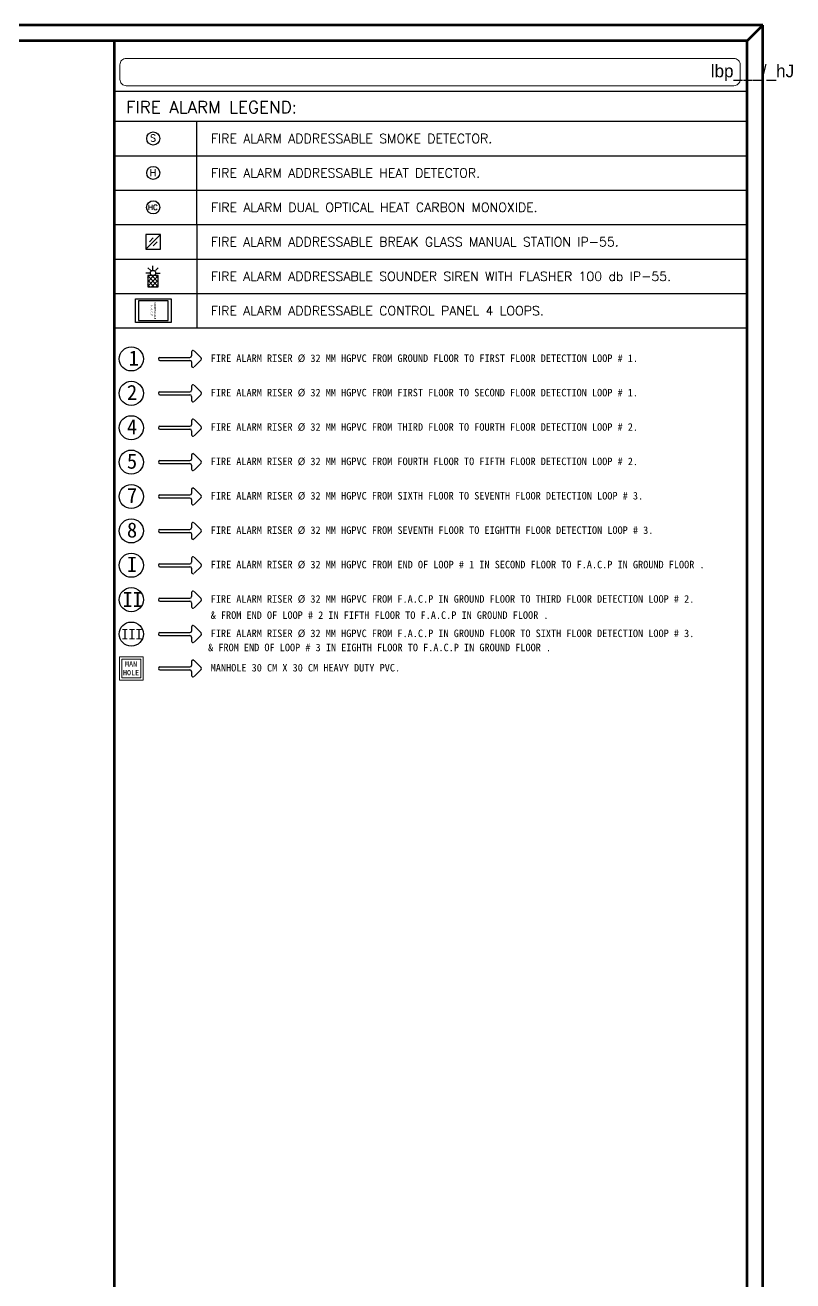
# Model space of a CAD drawing. Extents: x 845 to 946, y 417 to 812.
# Drawn here: x 922.13 to 941.77, y 617.21 to 649.34 of the extents above; entities that cross this region are included whole.
import ezdxf

# ---------------------------------------------------------------- set-up
doc = ezdxf.new("R2010")
doc.units = 0
doc.header["$MEASUREMENT"] = 0
doc.layers.get('0').update_dxf_attribs({"color": 252, "linetype": 'CONTINUOUS', "lineweight": 30})
doc.layers.add('FIRE ALRM', color=1, linetype='CONTINUOUS')
doc.layers.add('TEXT-AUS', color=3, linetype='CONTINUOUS')
for name, color, linetype, lineweight in [('UG-BORDER', 20, 'CONTINUOUS', 80), ('UG-Khartosha', 252, 'CONTINUOUS', 20), ('WIRRING', 3, 'CONTINUOUS', 13)]:
    doc.layers.add(name, color=color, linetype=linetype, lineweight=lineweight)
doc.styles.add('A', font='ROMANS.shx')
doc.styles.add('ARAB', font='sosa.shx', dxfattribs={"width": 0.9, "height": 0.07})
doc.styles.add('B', font='ROMANS', dxfattribs={"width": 0.8})

# ---------------------------------------------------------------- blocks, each defined once
blk = doc.blocks.new('A$C476D1BCC')
at = {"layer": 'UG-Khartosha', "color": 14}
blk.add_lwpolyline([(-0.15879, -0.00448), (-0.00341, -0.00448, -0.414214), (-0.00178, -0.00611), (-0.00178, -0.00985, -0.414214), (-0.00341, -0.01148), (-0.15879, -0.01148, -0.414214), (-0.16042, -0.00985), (-0.16042, -0.00611, -0.414214)], format="xyb", close=True, dxfattribs=at)
at = {"layer": 'UG-Khartosha', "style": 'ARAB'}
blk.add_text('lbp___/_hJ', height=0.003256, dxfattribs=at).set_placement((-0.00929, -0.00931))
blk = doc.blocks.new('SMOK DETEC.')
at = {"layer": 'FIRE ALRM', "color": 1}
blk.add_circle((-81102, 60801), 204, dxfattribs=at)
at = {"layer": 'FIRE ALRM', "color": 2, "style": 'B'}
blk.add_text('S', height=218, dxfattribs=at).set_placement((-81199, 60705))
blk = doc.blocks.new('HEAT DETEC.')
at = {"layer": 'FIRE ALRM'}
blk.add_circle((-81102, 59340), 204, dxfattribs=at)
at = {"layer": 'FIRE ALRM', "color": 2, "style": 'B'}
blk.add_text('H', height=218, dxfattribs=at).set_placement((-81212, 59239))
blk = doc.blocks.new('MANUAL STATION')
at = {"layer": 'FIRE ALRM', "color": 4}
for p, q in [((327, 327), (0, 0)), ((327, 327), (0, 327)), ((0, 327), (0, 0)), ((327, 327), (0, 0)), ((327, 327), (0, 327)), ((327, 0), (327, 327)), ((327, 0), (327, 327)), ((0, 0), (327, 0)), ((0, 0), (327, 0))]:
    blk.add_line(p, q, dxfattribs=at)
at = {"layer": 'FIRE ALRM', "color": 2}
for p, q in [((163, 250), (77, 163)), ((163, 250), (77, 163)), ((250, 163), (163, 77)), ((250, 163), (163, 77))]:
    blk.add_line(p, q, dxfattribs=at)
blk = doc.blocks.new('CARBON MONOXIDE')
at = {"layer": 'FIRE ALRM'}
blk.add_circle((3633858, 304639), 137, dxfattribs=at)
at = {"layer": 'FIRE ALRM', "color": 2, "style": 'B', "width": 1}
blk.add_text('HC', height=109.3, dxfattribs=at).set_placement((3633750, 304585))
blk = doc.blocks.new('F.A.C.P')
at = {"layer": 'FIRE ALRM', "color": 141, "ltscale": 0.02}
for p, q in [((143.399, -6.359), (143.399, -6.959)), ((143.799, -6.359), (143.399, -6.359)), ((143.799, -6.959), (143.799, -6.359)), ((143.399, -6.959), (143.799, -6.959))]:
    blk.add_line(p, q, dxfattribs=at)
at = {"layer": 'FIRE ALRM', "color": 1, "ltscale": 0.02}
blk.add_lwpolyline([(143.359, -6.299), (143.839, -6.299), (143.839, -7.019), (143.359, -7.019)], close=True, dxfattribs=at)
at = {"layer": 'FIRE ALRM', "color": 3, "ltscale": 0.02, "insert": (143.599, -6.604), "char_height": 0.04, "width": 0.323, "attachment_point": 2}
blk.add_mtext('{\\f@MS Mincho|b0|i0|c0|p49;\\C2;ADDRESSABLE\\PF.A.C.P}', dxfattribs=at)
blk = doc.blocks.new('SIREN')
at = {"layer": 'FIRE ALRM', "linetype": 'Continuous'}
h = blk.add_hatch(dxfattribs=at)
h.set_pattern_fill('ANSI37', color=1, scale=0.5, style=0)
h.paths.add_polyline_path([(126.92, -14.104), (126.707, -14.104), (126.707, -14.331), (126.92, -14.331)])
at = {"layer": 'FIRE ALRM', "color": 2, "ltscale": 0.02}
for p, q in [((126.766, -14.003), (126.71, -13.947)), ((126.813, -13.984), (126.813, -13.904)), ((126.861, -14.003), (126.917, -13.947)), ((126.747, -14.051), (126.667, -14.051)), ((126.88, -14.051), (126.96, -14.051))]:
    blk.add_line(p, q, dxfattribs=at)
at = {"layer": 'FIRE ALRM', "color": 4}
for p, q in [((126.707, -14.104), (126.707, -14.218)), ((126.92, -14.104), (126.707, -14.104)), ((126.707, -14.104), (126.707, -14.331)), ((126.92, -14.104), (126.707, -14.104)), ((126.92, -14.218), (126.92, -14.104)), ((126.92, -14.331), (126.92, -14.104)), ((126.707, -14.331), (126.92, -14.331))]:
    blk.add_line(p, q, dxfattribs=at)
blk.add_circle((126.813, -14.051), 0.0534, dxfattribs=at)
blk.add_circle((126.813, -14.051), 0.0534, dxfattribs=at)

msp = doc.modelspace()

# ---------------------------------------------------------------- linework, layer by layer
at = {"layer": 'FIRE ALRM', "color": 170, "ltscale": 0.02}
for p, q in [((925.578, 640.839), (926.347, 640.839)), ((925.578, 640.762), (926.347, 640.762)), ((926.385, 640.98), (926.385, 640.877)), ((926.63, 640.828), (926.451, 641.007)), ((926.451, 640.594), (926.63, 640.773)), ((926.385, 640.723), (926.385, 640.621)), ((926.63, 639.948), (926.451, 640.127)), ((925.578, 639.959), (926.347, 639.959)), ((925.578, 639.882), (926.347, 639.882)), ((926.385, 640.1), (926.385, 639.997)), ((926.385, 639.843), (926.385, 639.741)), ((926.451, 639.714), (926.63, 639.893)), ((926.385, 639.22), (926.385, 639.117)), ((926.63, 639.068), (926.451, 639.247)), ((925.578, 639.079), (926.347, 639.079)), ((925.578, 639.002), (926.347, 639.002)), ((926.385, 638.963), (926.385, 638.861)), ((926.451, 638.834), (926.63, 639.013)), ((925.578, 638.199), (926.347, 638.199)), ((926.385, 638.34), (926.385, 638.237)), ((926.63, 638.188), (926.451, 638.367)), ((925.578, 638.122), (926.347, 638.122)), ((926.385, 638.083), (926.385, 637.981)), ((926.451, 637.954), (926.63, 638.133)), ((925.578, 637.319), (926.347, 637.319)), ((925.578, 637.242), (926.347, 637.242)), ((926.385, 637.46), (926.385, 637.357)), ((926.63, 637.308), (926.451, 637.487)), ((926.451, 637.074), (926.63, 637.253)), ((926.385, 637.203), (926.385, 637.101)), ((926.385, 636.58), (926.385, 636.477)), ((926.63, 636.428), (926.451, 636.607)), ((925.578, 636.439), (926.347, 636.439)), ((925.578, 636.362), (926.347, 636.362)), ((926.385, 636.323), (926.385, 636.221)), ((926.451, 636.194), (926.63, 636.373)), ((926.385, 635.7), (926.385, 635.597)), ((926.63, 635.548), (926.451, 635.727)), ((925.578, 635.559), (926.347, 635.559)), ((925.578, 635.482), (926.347, 635.482)), ((926.385, 635.443), (926.385, 635.341)), ((926.451, 635.314), (926.63, 635.493)), ((925.578, 634.679), (926.347, 634.679)), ((926.385, 634.82), (926.385, 634.717)), ((926.63, 634.668), (926.451, 634.847)), ((925.578, 634.602), (926.347, 634.602)), ((926.385, 634.563), (926.385, 634.461)), ((926.451, 634.434), (926.63, 634.613)), ((925.578, 633.799), (926.347, 633.799)), ((925.578, 633.722), (926.347, 633.722)), ((926.385, 633.94), (926.385, 633.837)), ((926.385, 633.683), (926.385, 633.581)), ((926.63, 633.788), (926.451, 633.967)), ((926.451, 633.554), (926.63, 633.733)), ((926.385, 633.06), (926.385, 632.957)), ((926.63, 632.908), (926.451, 633.087)), ((925.578, 632.919), (926.347, 632.919)), ((925.578, 632.842), (926.347, 632.842)), ((926.385, 632.803), (926.385, 632.701)), ((926.451, 632.674), (926.63, 632.853))]:
    msp.add_line(p, q, dxfattribs=at)
at = {"layer": 'FIRE ALRM', "color": 3, "ltscale": 0.02}
for centre in [(924.847, 640.8), (924.847, 639.92), (924.847, 639.04), (924.847, 638.16), (924.847, 637.28), (924.847, 636.4), (924.847, 635.52), (924.847, 634.64), (924.847, 633.76)]:
    msp.add_circle(centre, 0.308, dxfattribs=at)
at = {"layer": 'FIRE ALRM', "color": 170, "ltscale": 0.02}
for centre, radius, start, end in [((925.578, 640.8), 0.0385, 90, 180), ((925.578, 640.8), 0.0385, 180, 270), ((926.347, 640.877), 0.0385, 270, 0), ((926.347, 640.723), 0.0385, 0, 90), ((926.423, 640.98), 0.0384, 45, 180), ((926.603, 640.8), 0.0385, 315, 45), ((926.423, 640.621), 0.0385, 180, 315), ((926.423, 640.1), 0.0384, 45, 180), ((925.578, 639.92), 0.0385, 90, 180), ((925.578, 639.92), 0.0385, 180, 270), ((926.347, 639.997), 0.0385, 270, 0), ((926.347, 639.843), 0.0385, 0, 90), ((926.603, 639.92), 0.0385, 315, 45), ((926.423, 639.741), 0.0385, 180, 315), ((926.423, 639.22), 0.0384, 45, 180), ((925.578, 639.04), 0.0385, 90, 180), ((925.578, 639.04), 0.0385, 180, 270), ((926.347, 639.117), 0.0385, 270, 0), ((926.347, 638.963), 0.0385, 0, 90), ((926.423, 638.861), 0.0385, 180, 315), ((926.603, 639.04), 0.0385, 315, 45), ((925.578, 638.16), 0.0385, 90, 180), ((926.347, 638.237), 0.0385, 270, 0), ((926.423, 638.34), 0.0384, 45, 180), ((926.603, 638.16), 0.0385, 315, 45), ((925.578, 638.16), 0.0385, 180, 270), ((926.347, 638.083), 0.0385, 0, 90), ((926.423, 637.981), 0.0385, 180, 315), ((925.578, 637.28), 0.0385, 90, 180), ((925.578, 637.28), 0.0385, 180, 270), ((926.347, 637.357), 0.0385, 270, 0), ((926.347, 637.203), 0.0385, 0, 90), ((926.423, 637.46), 0.0384, 45, 180), ((926.603, 637.28), 0.0385, 315, 45), ((926.423, 637.101), 0.0385, 180, 315), ((926.423, 636.58), 0.0384, 45, 180), ((925.578, 636.4), 0.0385, 90, 180), ((925.578, 636.4), 0.0385, 180, 270), ((926.347, 636.477), 0.0385, 270, 0), ((926.347, 636.323), 0.0385, 0, 90), ((926.603, 636.4), 0.0385, 315, 45), ((926.423, 636.221), 0.0385, 180, 315), ((926.423, 635.7), 0.0384, 45, 180), ((925.578, 635.52), 0.0385, 90, 180), ((925.578, 635.52), 0.0385, 180, 270), ((926.347, 635.597), 0.0385, 270, 0), ((926.347, 635.443), 0.0385, 0, 90), ((926.423, 635.341), 0.0385, 180, 315), ((926.603, 635.52), 0.0385, 315, 45), ((925.578, 634.64), 0.0385, 90, 180), ((925.578, 634.64), 0.0385, 180, 270), ((926.347, 634.717), 0.0385, 270, 0), ((926.423, 634.82), 0.0384, 45, 180), ((926.603, 634.64), 0.0385, 315, 45), ((926.347, 634.563), 0.0385, 0, 90), ((926.423, 634.461), 0.0385, 180, 315), ((925.578, 633.76), 0.0385, 90, 180), ((925.578, 633.76), 0.0385, 180, 270), ((926.347, 633.837), 0.0385, 270, 0), ((926.347, 633.683), 0.0385, 0, 90), ((926.423, 633.94), 0.0384, 45, 180), ((926.603, 633.76), 0.0385, 315, 45), ((926.423, 633.581), 0.0385, 180, 315), ((926.423, 633.06), 0.0384, 45, 180), ((925.578, 632.88), 0.0385, 90, 180), ((925.578, 632.88), 0.0385, 180, 270), ((926.347, 632.957), 0.0385, 270, 0), ((926.347, 632.803), 0.0385, 0, 90), ((926.603, 632.88), 0.0385, 315, 45), ((926.423, 632.701), 0.0385, 180, 315)]:
    msp.add_arc(centre, radius, start, end, dxfattribs=at)
at = {"layer": 'TEXT-AUS', "color": 6}
for p, q in [((940.586, 647.641), (924.418, 647.641)), ((924.418, 647.641), (924.418, 641.592)), ((940.586, 647.641), (940.586, 641.592)), ((924.418, 646.882), (940.586, 646.882)), ((926.518, 646.882), (926.519, 641.592)), ((924.418, 646), (940.586, 646)), ((924.418, 645.119), (940.586, 645.119)), ((924.418, 644.237), (940.358, 644.237)), ((924.418, 644.237), (940.358, 644.237)), ((924.418, 644.237), (940.586, 644.237)), ((924.418, 643.356), (940.586, 643.356)), ((924.418, 642.474), (940.358, 642.474)), ((924.418, 642.474), (940.586, 642.474)), ((924.418, 641.592), (940.586, 641.592))]:
    msp.add_line(p, q, dxfattribs=at)
at = {"layer": 'UG-BORDER'}
for p, q in [((941.002, 649.342), (845.002, 649.342)), ((941.002, 649.342), (940.597, 648.938)), ((941.002, 582.642), (941.002, 649.342)), ((940.597, 648.938), (845.406, 648.938)), ((924.419, 583.047), (924.419, 648.938)), ((940.597, 583.047), (940.597, 648.938))]:
    msp.add_line(p, q, dxfattribs=at)
at = {"layer": 'WIRRING', "color": 1}
for p, q in [((924.547, 633.18), (925.147, 633.18)), ((924.547, 633.18), (924.547, 632.58)), ((925.147, 633.18), (925.147, 632.58)), ((925.147, 632.58), (924.547, 632.58))]:
    msp.add_line(p, q, dxfattribs=at)
msp.add_lwpolyline([(925.087, 633.12), (924.607, 633.12), (924.607, 632.64), (925.087, 632.64)], close=True, dxfattribs=at)

# ---------------------------------------------------------------- block references
at = {"xscale": 99.99999999997229, "yscale": 99.99999999997229, "zscale": 99.99999999997229}
msp.add_blockref('A$C476D1BCC', (940.597, 648.938), dxfattribs=at)
at = {"layer": 'FIRE ALRM', "color": 4}
for name, p, xscale, yscale, zscale in [('SMOK DETEC.', (992.142, 596.412), 0.0008228375173758, 0.0008228375173758, 0.0008228375173758), ('HEAT DETEC.', (992.142, 596.733), 0.0008228375173758, 0.0008228375173758, 0.0008228375173758), ('MANUAL STATION', (925.22, 643.608), 0.0011519725244398, 0.0011519725244398, 0.0011519725244398)]:
    msp.add_blockref(name, p, dxfattribs=dict(at, xscale=xscale, yscale=yscale, zscale=zscale))
at = {"layer": 'FIRE ALRM', "xscale": 0.0012302270470173, "yscale": 0.0012302270470173, "zscale": 0.0012302270470173}
msp.add_blockref('CARBON MONOXIDE', (-3545.062, 269.903), dxfattribs=at)
at = {"layer": 'FIRE ALRM', "color": 3, "xscale": 1.25928487702606, "yscale": 1.25928487702606, "zscale": 1.25928487702606, "rotation": 270}
msp.add_blockref('F.A.C.P', (933.795, 822.865), dxfattribs=at)
at = {"layer": 'WIRRING', "color": 3, "xscale": 1.25928487702606, "yscale": 1.25928487702606, "zscale": 1.25928487702606}
msp.add_blockref('SIREN', (765.708, 660.693), dxfattribs=at)

# ---------------------------------------------------------------- texts
at = {"layer": 'FIRE ALRM', "color": 7, "ltscale": 0.02, "attachment_point": 1}
for s, insert, char_height, width in [('{\\f@MS Mincho|b0|i0|c0|p49;1}', (924.778, 641.016), 0.38491, 0.19334), ('{\\f@MS Mincho|b0|i0|c0|p49;\\C32;FIRE ALARM RISER %%C 32 MM HGPVC FROM GROUND FLOOR TO FIRST FLOOR DETECTION LOOP # 1.}', (926.877, 640.915), 0.192457, 11.67202), ('{\\f@MS Mincho|b0|i0|c0|p49;2}', (924.735, 640.136), 0.38491, 0.19334), ('{\\f@MS Mincho|b0|i0|c0|p49;\\C32;FIRE ALARM RISER %%C 32 MM HGPVC FROM FIRST FLOOR TO SECOND FLOOR DETECTION LOOP # 1.}', (926.877, 640.035), 0.192457, 11.67202), ('{\\f@MS Mincho|b0|i0|c0|p49;4}', (924.735, 639.256), 0.38491, 0.19334), ('{\\f@MS Mincho|b0|i0|c0|p49;\\C32;FIRE ALARM RISER %%C 32 MM HGPVC FROM THIRD FLOOR TO FOURTH FLOOR DETECTION LOOP # 2.}', (926.877, 639.155), 0.192457, 11.69336), ('{\\f@MS Mincho|b0|i0|c0|p49;5}', (924.735, 638.376), 0.38491, 0.19334), ('{\\f@MS Mincho|b0|i0|c0|p49;\\C32;FIRE ALARM RISER %%C 32 MM HGPVC FROM FOURTH FLOOR TO FIFTH FLOOR DETECTION LOOP # 2.}', (926.877, 638.275), 0.192457, 11.67733), ('{\\f@MS Mincho|b0|i0|c0|p49;7}', (924.735, 637.496), 0.38491, 0.19334), ('{\\f@MS Mincho|b0|i0|c0|p49;\\C32;FIRE ALARM RISER %%C 32 MM HGPVC FROM SIXTH FLOOR TO SEVENTH FLOOR DETECTION LOOP # 3.}', (926.877, 637.395), 0.192457, 11.81946), ('{\\f@MS Mincho|b0|i0|c0|p49;8}', (924.735, 636.616), 0.38491, 0.19334), ('{\\f@MS Mincho|b0|i0|c0|p49;\\C32;FIRE ALARM RISER %%C 32 MM HGPVC FROM SEVENTH FLOOR TO EIGHTTH FLOOR DETECTION LOOP # 3.}', (926.877, 636.515), 0.192457, 12.03812), ('{\\f@MS Mincho|b0|i0|c0|p49;I}', (924.735, 635.736), 0.38491, 0.19334), ('{\\f@MS Mincho|b0|i0|c0|p49;\\C32;FIRE ALARM RISER %%C 32 MM HGPVC FROM END OF LOOP # 1 IN SECOND FLOOR TO F.A.C.P IN GROUND FLOOR .}', (926.877, 635.635), 0.192457, 13.51131), ('{\\f@MS Mincho|b0|i0|c0|p49;II}', (924.62, 634.838), 0.38491, 0.19334), ('{\\f@MS Mincho|b0|i0|c0|p49;\\C32;FIRE ALARM RISER %%C 32 MM HGPVC FROM F.A.C.P IN GROUND FLOOR TO THIRD FLOOR DETECTION LOOP # 2.}', (926.877, 634.755), 0.192457, 13.36485), ('{\\f@MS Mincho|b0|i0|c0|p49;\\C32;& FROM END OF LOOP # 2 IN FIFTH FLOOR TO F.A.C.P IN GROUND FLOOR .}', (926.877, 634.341), 0.19246, 13.36485), ('{\\f@MS Mincho|b0|i0|c0|p49;III}', (924.595, 633.891), 0.264, 0.19334), ('{\\f@MS Mincho|b0|i0|c0|p49;\\C32;FIRE ALARM RISER %%C 32 MM HGPVC FROM F.A.C.P IN GROUND FLOOR TO SIXTH FLOOR DETECTION LOOP # 3.}', (926.877, 633.875), 0.192457, 13.6175), ('{\\f@MS Mincho|b0|i0|c0|p49;\\C32;& FROM END OF LOOP # 3 IN EIGHTH FLOOR TO F.A.C.P IN GROUND FLOOR .}', (926.811, 633.513), 0.19246, 13.23041), ('{\\f@MS Mincho|b0|i0|c0|p49;\\C32;MANHOLE 30 CM X 30 CM HEAVY DUTY PVC.}', (926.877, 632.995), 0.19246, 5.20885)]:
    msp.add_mtext(s, dxfattribs=dict(at, insert=insert, char_height=char_height, width=width))
at = {"layer": 'FIRE ALRM', "color": 5, "ltscale": 0.02, "insert": (924.841, 633.059), "char_height": 0.13284, "width": 0.39459, "attachment_point": 2}
msp.add_mtext('{\\f@MS Mincho|b0|i0|c0|p49;MAN\\PHOLE}', dxfattribs=at)
at = {"layer": 'TEXT-AUS', "color": 4, "style": 'A'}
msp.add_text('FIRE ALARM LEGEND:', height=0.31362, dxfattribs=at).set_placement((924.713, 647.085))
at = {"layer": 'TEXT-AUS', "color": 3, "style": 'A'}
for s, p in [('FIRE ALARM ADDRESSABLE SMOKE DETECTOR.  ', (926.885, 646.323)), ('FIRE ALARM ADDRESSABLE HEAT DETECTOR.  ', (926.885, 645.442)), ('FIRE ALARM DUAL OPTICAL HEAT CARBON MONOXIDE.  ', (926.886, 644.561)), ('FIRE ALARM ADDRESSABLE BREAK GLASS MANUAL STATION IP-55.  ', (926.884, 643.679)), ('FIRE ALARM ADDRESSABLE SOUNDER SIREN WITH FLASHER 100 db IP-55.  ', (926.884, 642.797)), ('FIRE ALARM ADDRESSABLE CONTROL PANEL 4 LOOPS.  ', (926.884, 641.916))]:
    msp.add_text(s, height=0.2351, dxfattribs=at).set_placement(p)

doc.saveas('drawing.dxf')
